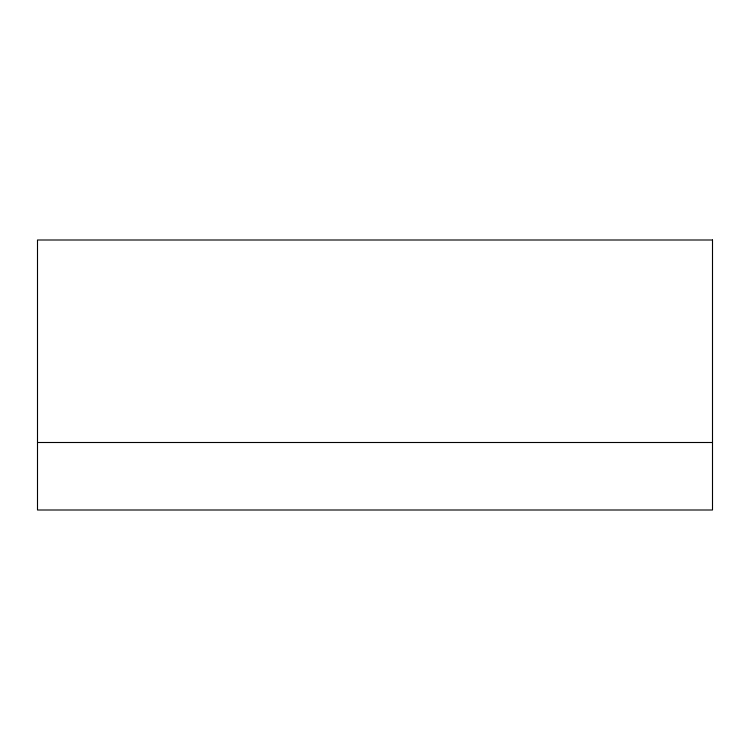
<?xml version="1.0" encoding="UTF-8"?>
<svg xmlns="http://www.w3.org/2000/svg" width="750" height="750" viewBox="0 0 750 750"><rect width="100%" height="100%" fill="white"/><g stroke="black" fill="none" stroke-linecap="round" stroke-linejoin="round"><path stroke-width="1.12" d="M37.5 442.5L712.5 442.5M712.5 240L37.5 240L37.5 510L712.5 510L712.5 240"/></g></svg>
